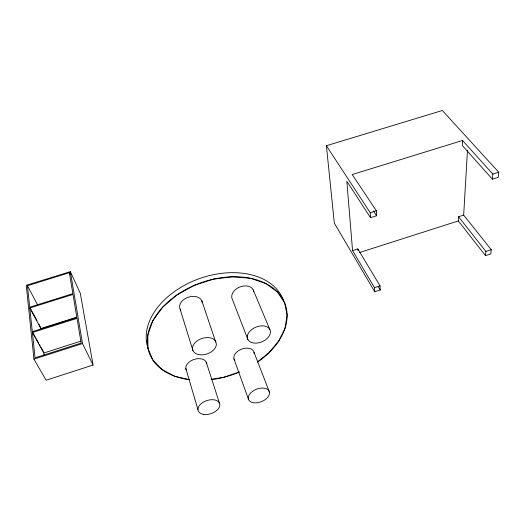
<?xml version="1.0" encoding="UTF-8"?>
<svg xmlns="http://www.w3.org/2000/svg" width="525" height="525" viewBox="0 0 525 525"><rect width="100%" height="100%" fill="white"/><g stroke="black" fill="none" stroke-linecap="round" stroke-linejoin="round"><path stroke-width="0.79" d="M463.673 215.119L491.242 249.677L490.836 253.897L485.494 255.636L458.338 220.927L458.555 216.753L463.673 215.119L467.473 150.235M352.564 250.609L346.822 181.217L370.512 217.665L376.583 215.749L376.34 210.794L352.203 174.556L462.551 140.47L462.289 145.471L492.384 179.196L498.258 177.345L498.75 172.246L442.352 110.499L326.386 145.727L334.333 223.132L374.738 291.769L380.244 289.971L380.048 285.889L357.833 248.929L352.564 250.609L374.502 287.693L374.738 291.769M485.494 255.636L485.874 251.429L458.555 216.753M492.384 179.196L492.85 174.103L462.551 140.47M257.44 361.928L268.616 353.076L278.67 341.132L285.016 328.263L287.116 315.223L284.629 302.846L277.476 292.018L265.926 283.592L250.628 278.322L232.621 276.773L213.262 279.182L194.119 285.442L176.774 295.057L162.638 307.217L152.782 320.887L147.84 334.95L147.958 348.337L152.9 360.117L162.081 369.58L174.687 376.215L188.954 379.555M239.42 371.949L223.545 377.337L211.122 379.345M374.502 287.693L380.048 285.889M485.874 251.429L491.242 249.677M93.076 365.033L46.115 380.238L33.941 359.139L26.25 285.318L70.33 271.648L80.279 293.226L93.076 365.033L82.517 343.573L70.33 271.648M32.392 332.509L35.07 357.84L81.165 343.081L77.017 318.373L32.392 332.509L43.805 353.01L80.87 341.152M359.697 252.492L458.338 220.927M33.941 359.139L82.517 343.573M35.444 337.326L32.301 331.669L76.88 317.553L73.001 294.433L29.794 307.978L40.924 328.532L76.624 317.231M326.386 145.727L370.23 212.723L376.34 210.794M492.85 174.103L498.75 172.246M69.359 272.711L72.87 293.665L29.708 307.184L27.438 285.718L69.359 272.711L70.048 274.201M373.472 211.043L376.583 215.749M378.164 286.479L380.244 289.971M36.232 338.737L38.594 342.976M39.382 344.393L40.163 345.804M40.95 347.222L43.312 351.461M30.476 308.602L31.244 310.019M32.012 311.437L36.993 320.657M38.909 324.201L40.924 328.532M27.438 285.718L37.557 304.874M253.181 289.846L269.922 329.667M254.002 352.282L269.41 392.017M247.885 339.485L232.312 299.158A11.438 7.98 -22 0 1 231.722 297.157L231.879 294.958A11.438 7.98 -22 0 1 243.442 286.02A11.438 7.98 -22 0 1 253.706 291.867M254.126 353.483A10.566 6.792 -20.8 0 0 249.907 348.534L247.551 348.154A10.566 6.792 -20.8 0 0 233.828 357.059L233.953 358.883L248.384 399.066A11.11 6.694 -21.1 0 0 264.423 400.142A11.11 6.694 -21.1 0 0 265.223 388.382L262.782 388.06A11.11 6.694 -21.1 0 0 248.286 397.261L248.384 399.066M180.817 310.334A11.648 8.183 -18 0 1 186.815 297.773A11.648 8.183 -18 0 1 201.889 300.956L216.385 344.072A12.311 8.144 -18.6 0 1 201.541 354.88L198.66 354.605A12.311 8.144 -18.6 0 1 197.065 340.942A12.311 8.144 -18.6 0 1 215.978 341.978M206.213 362.06L219.378 402.911M180.075 309.087L192.957 350.641M185.811 368.412L197.964 409.73M201.889 300.956L202.243 302.735M43.805 353.01L44.093 355.451M29.794 307.978L32.301 331.669M357.833 248.929L357.958 250.55M370.23 212.723L370.512 217.665M234.76 360.465A10.566 6.792 -20.8 0 1 233.953 358.883M257.801 361.909A72.188 48.602 -19.6 0 0 278.335 341.631L279.32 340.121A72.188 48.602 -19.6 0 0 284.662 329.306L285.187 327.738A72.188 48.602 -19.6 0 0 284.819 303.319L284.228 301.908A72.188 48.602 -19.6 0 0 278.217 292.806L277.095 291.624A72.188 48.602 -19.6 0 0 251.304 278.467L249.277 278.06A72.188 48.602 -19.6 0 0 234.13 276.754L231.86 276.793A72.188 48.602 -19.6 0 0 194.86 285.121L192.642 286.099A72.188 48.602 -19.6 0 0 178.06 294.184L176.137 295.503A72.188 48.602 -19.6 0 0 153.09 320.322L152.204 322.015A72.188 48.602 -19.6 0 0 148.043 333.834L147.742 335.508A72.188 48.602 -19.6 0 0 152.618 359.691L153.49 360.97A72.188 48.602 -19.6 0 0 161.208 368.917L162.52 369.902A72.188 48.602 -19.6 0 0 189.157 379.673M238.927 372.225A72.188 48.602 -19.6 0 1 211.201 379.634M186.349 370.145A10.762 6.95 -17.9 0 1 194.276 359.376A10.762 6.95 -17.9 0 1 206.699 363.805M148.667 349.932A71.787 48.628 -19.6 0 1 198.653 278.887A71.787 48.628 -19.6 0 1 283.526 300.759M247.524 335.278L247.308 337.483A12.075 7.928 -22.1 0 0 262.408 341.604L265.112 340.108A12.075 7.928 -22.1 0 0 265.414 326.261A12.075 7.928 -22.1 0 0 247.524 335.278M203.772 414.409A11.32 6.851 -18.4 0 0 219.857 404.631A11.32 6.851 -18.4 0 0 203.083 402.294A11.32 6.851 -18.4 0 0 203.772 414.409"/></g></svg>
